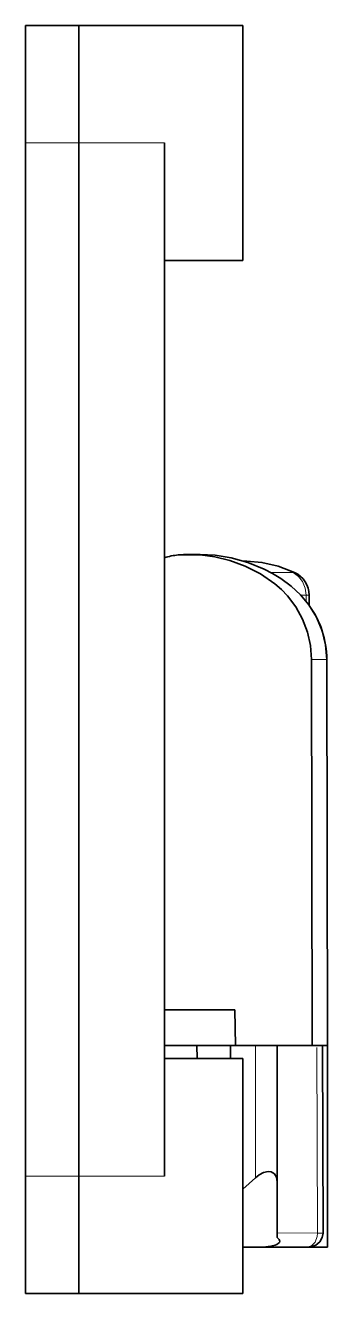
# Model space of a CAD drawing. Extents: x 386 to 1090, y 188 to 736.
# Drawn here: x 601.33 to 609.82, y 206.43 to 242.03 of the extents above; entities that cross this region are included whole.
import ezdxf

# ---------------------------------------------------------------- set-up
doc = ezdxf.new("R2010")
doc.units = 0

msp = doc.modelspace()

# ---------------------------------------------------------------- linework, layer by layer
at = {"color": 7, "lineweight": 35, "ltscale": 0.0375}
for p, q in [((602.833, 242.032), (601.333, 242.032)), ((602.833, 206.432), (601.333, 206.432))]:
    msp.add_line(p, q, dxfattribs=at)
at = {"color": 7, "lineweight": 35, "ltscale": 0.0825}
for p, q in [((601.333, 242.032), (601.333, 238.732)), ((602.833, 242.032), (602.833, 238.732)), ((602.833, 242.032), (602.833, 238.732)), ((607.433, 238.732), (607.433, 242.032)), ((607.433, 235.432), (607.433, 238.732)), ((601.333, 209.732), (601.333, 206.432)), ((602.833, 209.732), (602.833, 206.432)), ((602.833, 209.732), (602.833, 206.432))]:
    msp.add_line(p, q, dxfattribs=at)
at = {"color": 7, "lineweight": 35, "ltscale": 0.060001}
for p, q in [((602.833, 242.032), (605.233, 242.032)), ((602.833, 206.432), (605.233, 206.432))]:
    msp.add_line(p, q, dxfattribs=at)
at = {"color": 7, "lineweight": 35, "ltscale": 0.055}
for p, q in [((605.233, 242.032), (607.433, 242.032)), ((605.233, 235.432), (607.433, 235.432)), ((605.233, 235.432), (607.433, 235.432)), ((605.233, 213.032), (607.433, 213.032)), ((605.233, 206.432), (607.433, 206.432)), ((605.233, 206.432), (607.433, 206.432))]:
    msp.add_line(p, q, dxfattribs=at)
at = {"color": 7, "lineweight": 13, "ltscale": 0.0375}
for p, q in [((602.833, 238.732), (601.333, 238.732)), ((602.833, 209.732), (601.333, 209.732))]:
    msp.add_line(p, q, dxfattribs=at)
at = {"color": 7, "lineweight": 35}
for p, q in [((601.333, 209.732), (601.333, 238.732)), ((602.833, 238.732), (602.833, 209.732)), ((602.833, 209.732), (602.833, 238.732)), ((605.233, 238.732), (605.233, 209.732))]:
    msp.add_line(p, q, dxfattribs=at)
at = {"color": 7, "lineweight": 13, "ltscale": 0.060001}
for p, q in [((602.833, 238.732), (605.233, 238.732)), ((602.833, 209.732), (605.233, 209.732))]:
    msp.add_line(p, q, dxfattribs=at)
at = {"color": 7, "lineweight": 35, "ltscale": 0.01525}
msp.add_line((605.625, 227.167), (606.235, 227.167), dxfattribs=at)
at = {"color": 7, "lineweight": 35, "ltscale": 0.007999}
msp.add_line((606.24, 227.182), (605.92, 227.182), dxfattribs=at)
at = {"color": 7, "lineweight": 35, "ltscale": 0.002203}
msp.add_line((607.546, 226.991), (607.458, 226.991), dxfattribs=at)
at = {"color": 7, "lineweight": 13, "ltscale": 0.015613}
msp.add_line((608.228, 226.672), (608.853, 226.672), dxfattribs=at)
at = {"color": 7, "lineweight": 13, "ltscale": 0.003722}
msp.add_line((609.063, 226.037), (609.212, 226.037), dxfattribs=at)
at = {"color": 7, "lineweight": 13, "ltscale": 0.004296}
msp.add_line((609.212, 226.037), (609.212, 225.865), dxfattribs=at)
at = {"color": 7, "lineweight": 13, "ltscale": 0.002197}
msp.add_line((609.212, 226.037), (609.3, 226.037), dxfattribs=at)
at = {"color": 7, "lineweight": 35, "ltscale": 0.007207}
msp.add_line((609.3, 226.037), (609.3, 225.749), dxfattribs=at)
at = {"color": 7, "lineweight": 35, "ltscale": 0.271008}
msp.add_line((609.361, 224.235), (609.379, 213.395), dxfattribs=at)
at = {"color": 7, "lineweight": 13, "ltscale": 0.010783}
msp.add_line((609.792, 224.235), (609.361, 224.235), dxfattribs=at)
at = {"color": 7, "lineweight": 35, "ltscale": 2.67029e-05}
msp.add_line((609.792, 224.235), (609.792, 224.234), dxfattribs=at)
at = {"color": 7, "lineweight": 35, "ltscale": 0.270982}
msp.add_line((609.808, 213.395), (609.792, 224.234), dxfattribs=at)
at = {"color": 7, "lineweight": 35, "ltscale": 0.049574}
msp.add_line((605.233, 214.395), (607.216, 214.395), dxfattribs=at)
at = {"color": 7, "lineweight": 35, "ltscale": 0.025004}
msp.add_line((607.233, 213.395), (607.216, 214.395), dxfattribs=at)
at = {"color": 7, "lineweight": 35, "ltscale": 0.05}
msp.add_line((605.233, 213.395), (607.233, 213.395), dxfattribs=at)
at = {"color": 7, "lineweight": 35, "ltscale": 0.009078}
msp.add_line((606.152, 213.032), (606.142, 213.395), dxfattribs=at)
at = {"color": 7, "lineweight": 35, "ltscale": 0.009075}
msp.add_line((607.089, 213.032), (607.089, 213.395), dxfattribs=at)
at = {"color": 7, "lineweight": 35, "ltscale": 0.053662}
msp.add_line((607.233, 213.395), (609.379, 213.395), dxfattribs=at)
at = {"color": 7, "lineweight": 13, "ltscale": 0.092824}
msp.add_line((607.788, 209.682), (607.788, 213.395), dxfattribs=at)
at = {"color": 7, "lineweight": 35, "ltscale": 0.095623}
msp.add_line((608.404, 209.57), (608.404, 213.395), dxfattribs=at)
at = {"color": 7, "lineweight": 35, "ltscale": 0.01071}
msp.add_line((609.808, 213.395), (609.379, 213.395), dxfattribs=at)
at = {"color": 7, "lineweight": 13, "ltscale": 0.13023}
msp.add_line((609.513, 213.342), (609.533, 208.133), dxfattribs=at)
at = {"color": 7, "lineweight": 35, "ltscale": 0.131549}
msp.add_line((609.675, 213.395), (609.689, 208.133), dxfattribs=at)
at = {"color": 7, "lineweight": 35, "ltscale": 0.141575}
msp.add_line((609.816, 207.732), (609.808, 213.395), dxfattribs=at)
at = {"color": 7, "lineweight": 35, "ltscale": 0.165}
msp.add_line((607.433, 206.432), (607.433, 213.032), dxfattribs=at)
at = {"color": 7, "lineweight": 35, "ltscale": 0.011837}
msp.add_line((607.788, 209.682), (607.433, 209.368), dxfattribs=at)
at = {"color": 7, "lineweight": 35, "ltscale": 0.038288}
msp.add_line((608.404, 209.57), (608.404, 208.038), dxfattribs=at)
at = {"color": 7, "lineweight": 13, "ltscale": 0.028223}
msp.add_line((608.404, 208.134), (609.533, 208.133), dxfattribs=at)
at = {"color": 7, "lineweight": 35, "ltscale": 0.000732422}
msp.add_line((608.404, 208.038), (608.404, 208.009), dxfattribs=at)
at = {"color": 7, "lineweight": 13, "ltscale": 0.003902}
msp.add_line((609.533, 208.133), (609.689, 208.133), dxfattribs=at)
at = {"color": 7, "lineweight": 35, "ltscale": 0.009827}
msp.add_line((607.433, 207.732), (607.826, 207.732), dxfattribs=at)
at = {"color": 7, "lineweight": 35, "ltscale": 0.03499}
msp.add_line((607.826, 207.732), (609.226, 207.732), dxfattribs=at)
at = {"color": 7, "lineweight": 35, "ltscale": 0.014763}
msp.add_line((609.226, 207.732), (609.816, 207.732), dxfattribs=at)
at = {"color": 7, "lineweight": 35}
for points in [[(609.361, 224.235), (609.333, 224.622), (609.25, 225.002), (609.114, 225.366), (608.925, 225.708), (608.688, 226.02), (608.518, 226.197), (608.334, 226.359), (607.932, 226.637), (607.501, 226.853), (607.073, 227.006), (606.648, 227.11), (606.235, 227.167)], [(606.24, 227.182), (606.661, 227.157), (607.109, 227.082), (607.572, 226.955), (608.036, 226.769), (608.272, 226.648), (608.501, 226.508), (608.791, 226.294), (609.055, 226.046), (609.287, 225.767), (609.503, 225.417), (609.662, 225.04), (609.759, 224.642), (609.792, 224.235)], [(608.89, 226.672), (608.426, 226.85), (607.973, 226.956), (607.546, 226.991)], [(607.788, 209.682), (607.897, 209.765), (608.02, 209.829), (608.148, 209.859), (608.235, 209.85), (608.329, 209.794), (608.383, 209.704), (608.404, 209.57)], [(608.404, 208.009), (608.457, 207.948), (608.468, 207.921), (608.471, 207.904), (608.461, 207.87), (608.44, 207.845), (608.393, 207.815), (608.344, 207.795), (608.226, 207.764), (608.004, 207.737), (607.826, 207.732)], [(609.689, 208.133), (609.667, 208.005), (609.596, 207.887), (609.481, 207.795), (609.31, 207.738), (609.226, 207.732)]]:
    msp.add_lwpolyline(points, dxfattribs=at)
at = {"color": 7, "lineweight": 13}
for points in [[(608.853, 226.672), (608.403, 226.85), (607.961, 226.956), (607.546, 226.991)], [(609.212, 226.037), (609.186, 226.236), (609.11, 226.419), (608.997, 226.565), (608.853, 226.672)], [(609.226, 207.732), (609.36, 207.771), (609.466, 207.88), (609.525, 208.037), (609.533, 208.132)]]:
    msp.add_lwpolyline(points, dxfattribs=at)
at = {"color": 7, "lineweight": 35}
for centre, radius, start, end in [((605.812, 225.177), 1.998, 95.363, 106.8526), ((605.913, 224.277), 2.904, 89.8705, 95.6826), ((605.913, 224.277), 2.904, 89.8705, 95.6826), ((605.914, 223.587), 3.594, 84.8707, 89.9128), ((608.596, 226.031), 0.705, 0.5449, 65.3414), ((607.194, 224.228), 2.598, 0.1607, 35.84)]:
    msp.add_arc(centre, radius, start, end, dxfattribs=at)
at = {"color": 7, "lineweight": 13}
msp.add_arc((608.871, 226.626), 0.05, 68.1115, 112.0146, dxfattribs=at)

doc.saveas('drawing.dxf')
